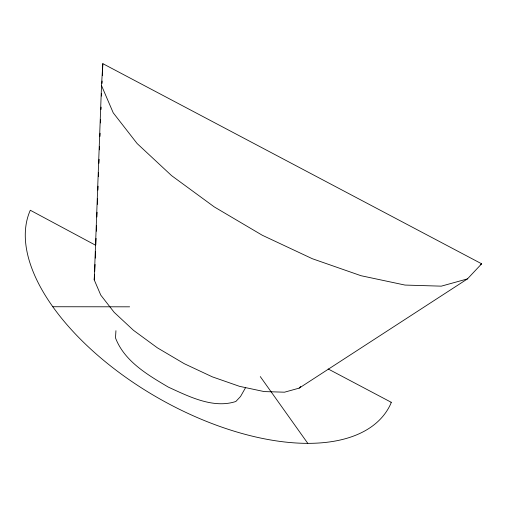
<?xml version="1.0" encoding="UTF-8"?>
<svg xmlns="http://www.w3.org/2000/svg" width="507" height="507" viewBox="0 0 507 507"><rect width="100%" height="100%" fill="white"/><g stroke="black" fill="none" stroke-linecap="round" stroke-linejoin="round"><path stroke-width="0.76" d="M94.226 279.864L101.52 85.575L102.82 63.648L481.65 263.805L467.448 278.907L299.143 388.134L284.503 392.196L264.172 391.581L239.538 386.34L212.281 376.828L184.256 363.69L157.373 347.821L133.468 330.298L114.164 312.325L100.779 295.125L94.226 279.864L94.543 274.496M95.075 264.426L94.727 271.422M95.322 258.101L95.563 251.776M95.836 244.666L96.083 238.341M96.355 231.224L96.571 225.691M96.907 216.996L97.09 212.256M97.395 204.353L97.604 198.82M97.94 190.125L98.092 186.17M98.459 176.683L98.612 172.735M98.979 163.248L99.131 159.293M99.499 149.812L99.619 146.65M100.012 136.37L100.139 133.208M100.532 122.935L100.652 119.772M101.051 109.493L101.14 107.123M101.571 96.057L101.66 93.687M102.059 83.408L102.148 81.038M102.363 75.505L102.82 63.648M115.932 330.697L115.501 337.903C124.411 361.358 147.822 374.958 168.375 387.133C188.667 396.392 213.168 408.953 235.844 401.487L240.521 396.518L245.54 387.709M391.112 402.222L390.897 403.445A204.746 105.145 29.7 0 1 167.741 403.293A204.746 105.145 29.7 0 1 30.3 210.253L95.734 245.312M299.143 388.134L300.733 386.442M480.332 264.679L481.65 263.805M467.448 278.907L441.299 286.157L404.998 285.067L361.009 275.713L312.337 258.722L262.29 235.254L214.284 206.919L171.594 175.637L137.124 143.538L113.226 112.82L101.52 85.575M52.804 306.741L129.621 306.817M328.143 368.957L391.353 402.355M260.268 376.574L307.787 443.352"/></g></svg>
